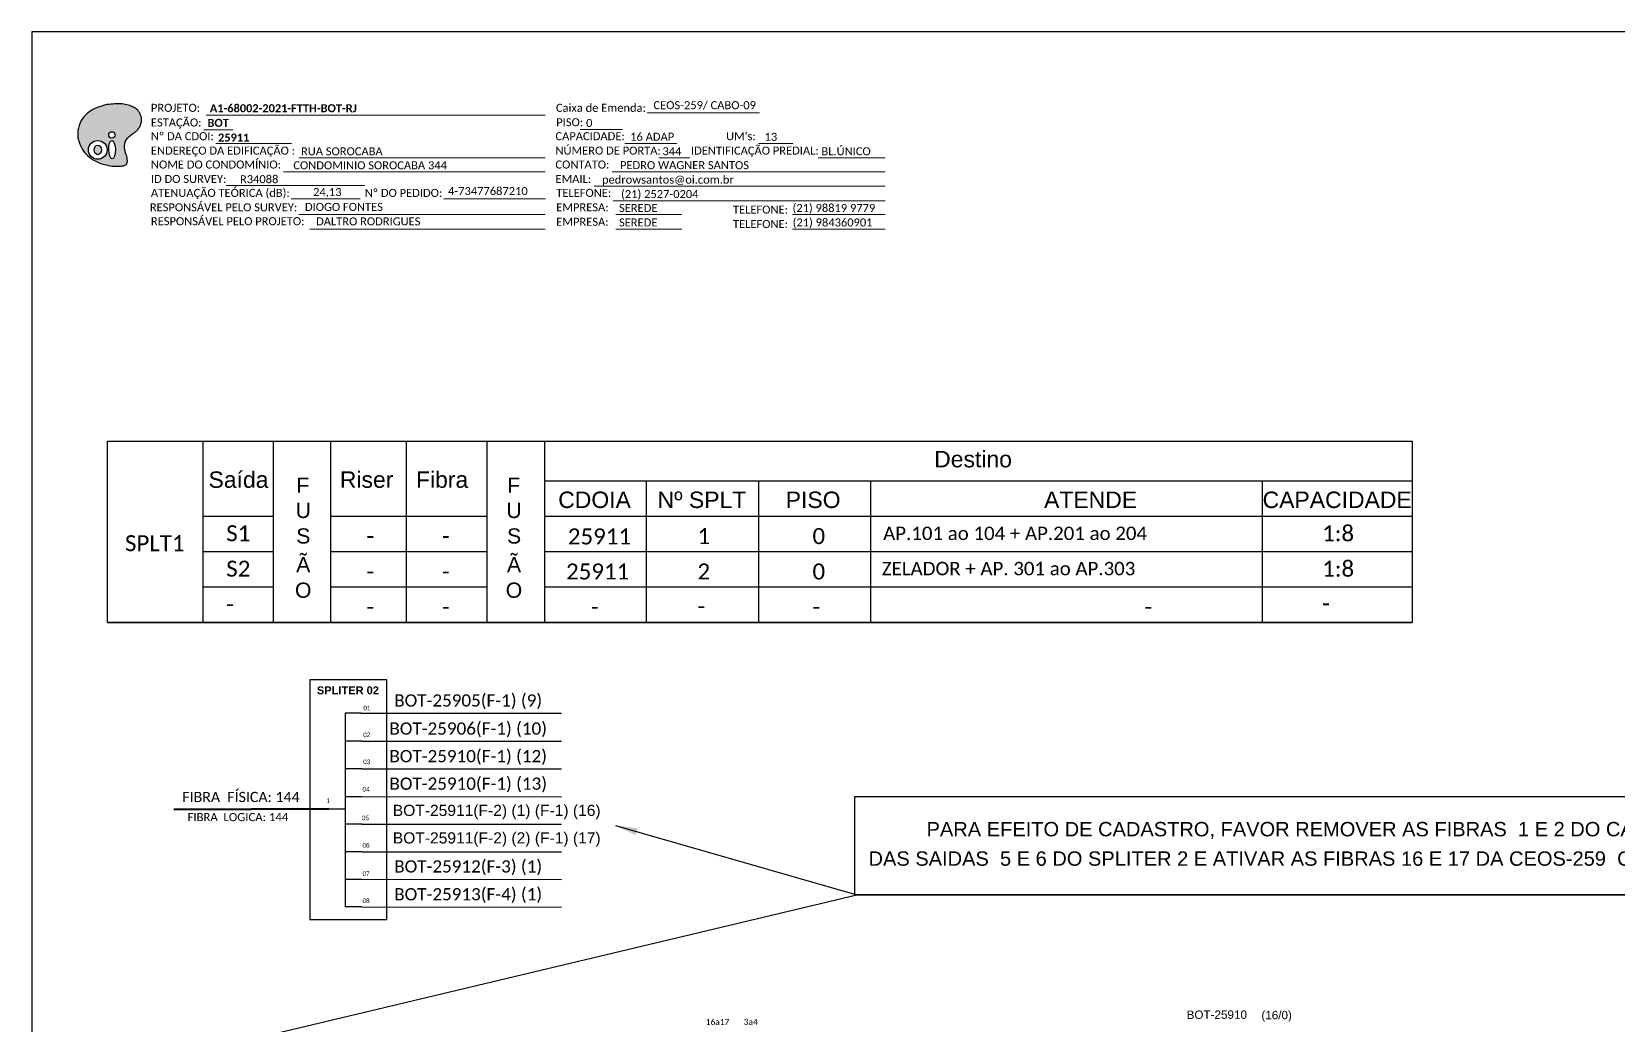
# Model space of a CAD drawing. Header units: metres. Extents: x -1286 to -445, y -500 to 94.
# Drawn here: x -1286.1 to -930.6, y -128.3 to 94.2 of the extents above; entities that cross this region are included whole.
import ezdxf
from ezdxf.enums import TextEntityAlignment as Align

# ---------------------------------------------------------------- set-up
doc = ezdxf.new("R2010")
doc.units = ezdxf.units.M
doc.layers.add("20.0-LEGENDA DOS CDO'S", color=1, linetype='Continuous', lineweight=0)
doc.styles.add('ARIAL', font='arial.ttf')
doc.styles.add('WMF-Calibri0', font='calibri.ttf')
doc.styles.add('WMF-Calibri1', font='calibrib.ttf')
doc.dimstyles.new('ISO-25', dxfattribs={"dimtxt": 2.5, "dimasz": 2.5, "dimexe": 1.25, "dimexo": 0.625, "dimtad": 1, "dimtxsty": 'Standard', "dimcen": 2.5, "dimadec": 0, "dimazin": 0, "dimtfac": 1, "dimtmove": 0, "dimatfit": 3, "dimfxl": 0, "dimarcsym": 0})

# ---------------------------------------------------------------- blocks, each defined once
blk = doc.blocks.new('OI')
h = blk.add_hatch(color=40)
edge = h.paths.add_edge_path()
edge.add_spline(control_points=[(4.35, -0.67), (3.92, -0.99), (3.26, -1.5), (2.81, -2.59), (2.9, -3.5), (3.06, -4.27), (3.31, -4.85), (3.37, -5.39), (3.4, -5.88), (3.2, -6.4), (2.54, -6.61), (1.65, -6.63), (0.55, -6.67), (-0.56, -6.42), (-1.61, -6.14), (-2.77, -5.61), (-3.92, -4.77), (-4.89, -3.7), (-5.34, -2.65), (-5.6, -1.94), (-5.85, -0.96), (-5.71, 0.47), (-5.1, 2.02), (-4.14, 3.02), (-3.3, 3.61), (-2.37, 4.16), (-1.36, 4.44), (-0.56, 4.7), (0.79, 4.85), (2.24, 4.97), (3.79, 4.57), (4.67, 4.21), (5.44, 3.65), (5.76, 2.99), (6.03, 2.21), (6.01, 1.46), (5.72, 0.64), (5.31, 0.08), (4.88, -0.38), (4.51, -0.55), (4.35, -0.67)], knot_values=[0, 0, 0, 0, 1.60434, 2.417191, 3.427595, 4.282808, 4.776746, 5.304182, 5.888771, 6.258406, 6.858137, 7.79129, 8.986195, 10.124242, 11.187857, 12.242908, 13.953784, 15.414161, 16.515391, 17.349188, 17.675853, 19.552021, 21.515531, 22.568638, 23.63245, 24.621084, 25.782718, 26.745347, 27.142653, 29.870543, 31.004649, 31.921532, 32.709589, 33.801391, 34.042471, 35.192333, 35.971461, 36.628871, 37.254359, 37.836911, 37.836911, 37.836911, 37.836911], degree=3, periodic=0)
h.paths.add_polyline_path([(1.13, -0.87, -1), (-0.04, -0.87, -1)], flags=16)
edge = h.paths.add_edge_path(flags=16)
edge.add_ellipse((0.56, -3.59), major_axis=(-0.02, 1.71), ratio=0.361305, start_angle=0, end_angle=360)
h.paths.add_polyline_path([(-0.36, -3.62, -1), (-3.8, -3.62, -1)], flags=16)
edge = h.paths.add_edge_path(flags=0)
edge.add_ellipse((-2.08, -3.62), major_axis=(0, 0.885), ratio=0.758294, start_angle=0, end_angle=360)
at = {"color": 40}
for centre, radius in [((-2.08, -3.62), 1.72), ((0.54, -0.87), 0.587)]:
    blk.add_circle(centre, radius, dxfattribs=at)
blk.add_ellipse((-2.08, -3.62), major_axis=(0, 0.885), ratio=0.758294, start_param=-3.141592653589792, end_param=3.141592653589792, dxfattribs=at)
blk.add_ellipse((0.56, -3.59), major_axis=(-0.02, 1.71), ratio=0.361305, dxfattribs=at)
at = {"color": 40, "start_tangent": (-0.800898, -0.598801), "end_tangent": (-0.800898, -0.598801)}
blk.add_spline([(4.35, -0.67), (3.2, -1.78), (2.9, -2.54), (2.92, -3.55), (3.12, -4.38), (3.28, -4.85), (3.37, -5.37), (3.35, -5.95), (3.2, -6.29), (2.66, -6.55), (1.73, -6.63), (0.54, -6.62), (-0.58, -6.41), (-1.6, -6.11), (-2.56, -5.67), (-3.95, -4.67), (-4.89, -3.56), (-5.37, -2.56), (-5.64, -1.78), (-5.72, -1.46), (-5.63, 0.42), (-4.84, 2.22), (-4.13, 2.99), (-3.27, 3.62), (-2.4, 4.09), (-1.3, 4.47), (-0.37, 4.72), (0.02, 4.77), (2.75, 4.8), (3.85, 4.53), (4.69, 4.16), (5.31, 3.68), (5.85, 2.73), (5.93, 2.5), (5.94, 1.35), (5.67, 0.62), (5.29, 0.08), (4.84, -0.36), (4.35, -0.67)], degree=3, dxfattribs=at)

msp = doc.modelspace()

# ---------------------------------------------------------------- linework, layer by layer
for p, q in [((-1269.09, 2.48), (-976.76, 2.48)), ((-1269.09, -38.09), (-1269.09, 2.48)), ((-1247.76, 2.48), (-1247.76, -38.09)), ((-1232, 2.48), (-1232, -38.09)), ((-1219.05, -38.09), (-1219.05, 2.48)), ((-1202.14, 2.48), (-1202.14, -38.09)), ((-1184.12, 2.48), (-1184.12, -38.09)), ((-1171.16, 2.48), (-1171.16, -38.09)), ((-976.76, 2.48), (-976.76, -38.09)), ((-1171.16, -6.35), (-976.76, -6.35)), ((-1148.35, -6.35), (-1148.35, -38.09)), ((-1123.2, -6.35), (-1123.2, -38.09)), ((-1098.11, -6.35), (-1098.11, -38.09)), ((-1010.34, -6.35), (-1010.34, -38.09)), ((-1247.76, -14.28), (-1232, -14.28)), ((-1219.05, -14.28), (-1184.12, -14.28)), ((-1171.16, -14.28), (-976.76, -14.28)), ((-1247.76, -22.22), (-1232, -22.22)), ((-1219.05, -22.22), (-1184.12, -22.22)), ((-1171.16, -22.22), (-976.76, -22.22)), ((-1247.76, -30.16), (-1232, -30.16)), ((-1219.05, -30.16), (-1184.12, -30.16)), ((-1171.16, -30.16), (-976.76, -30.16)), ((-1247.76, -38.09), (-1232, -38.09)), ((-1219.05, -38.09), (-1184.12, -38.09)), ((-1171.16, -38.09), (-976.76, -38.09))]:
    msp.add_line(p, q)
at = {"color": 7, "linetype": 'Continuous'}
for p, q in [((-1215.81, -58.42), (-1215.81, -101.85)), ((-1212.3, -58.42), (-1215.81, -58.42)), ((-1212.12, -64.71), (-1215.63, -64.71)), ((-1212.12, -70.9), (-1215.63, -70.9)), ((-1212.12, -77.12), (-1215.63, -77.12)), ((-1219.46, -79.85), (-1215.83, -79.85)), ((-1212.12, -83.28), (-1215.63, -83.28)), ((-1212.12, -89.45), (-1215.63, -89.45)), ((-1212.12, -95.64), (-1215.63, -95.64)), ((-1212.12, -101.82), (-1215.63, -101.82))]:
    msp.add_line(p, q, dxfattribs=at)
at = {"color": 10, "linetype": 'Continuous'}
for p, q in [((-1212.3, -58.42), (-1167.35, -58.44)), ((-1212.12, -64.71), (-1167.35, -64.72)), ((-1212.12, -70.89), (-1167.35, -70.9)), ((-1212.12, -77.11), (-1167.35, -77.12)), ((-1212.12, -83.27), (-1167.35, -83.29)), ((-1212.12, -89.44), (-1167.35, -89.45)), ((-1212.12, -95.63), (-1167.35, -95.64)), ((-1212.12, -101.82), (-1167.35, -101.83))]:
    msp.add_line(p, q, dxfattribs=at)
at = {"color": 1, "linetype": 'Continuous', "lineweight": 60}
msp.add_line((-1219.46, -79.85), (-1254.25, -79.96), dxfattribs=at)
msp.add_lwpolyline([(-1286.07, -499.81), (-445.07, -499.81), (-445.07, 94.19), (-1286.07, 94.19)], close=True)
at = {"color": 7, "lineweight": 0}
for points in [[(-1246.96, 75.52), (-1170.98, 75.52)], [(-1148.15, 76.01), (-1123.01, 76.01)], [(-1247.47, 72.24), (-1240.92, 72.24)], [(-1163.19, 72.28), (-1153.71, 72.28)], [(-1244.81, 69.17), (-1227.84, 69.17)], [(-1153.14, 69.17), (-1141.52, 69.17)], [(-1123.2, 69.17), (-1115.53, 69.17)], [(-1226.24, 65.93), (-1170.98, 65.93)], [(-1145.56, 65.93), (-1138.61, 65.93)], [(-1109.86, 65.93), (-1094.82, 65.93)], [(-1229.65, 62.82), (-1170.98, 62.82)], [(-1156.02, 62.82), (-1094.8, 62.82)], [(-1242.49, 59.75), (-1211.44, 59.75)], [(-1160.06, 59.58), (-1094.8, 59.58)], [(-1227.96, 56.79), (-1212.45, 56.79)], [(-1193.73, 56.79), (-1170.96, 56.79)], [(-1155.78, 56.34), (-1094.8, 56.34)], [(-1226.24, 53.23), (-1170.98, 53.23)], [(-1223.75, 49.99), (-1170.98, 49.99)], [(-1155.17, 53.23), (-1140.37, 53.23)], [(-1155.17, 49.99), (-1140.37, 49.99)], [(-1115.57, 53.23), (-1094.8, 53.23)], [(-1115.57, 49.99), (-1094.8, 49.99)]]:
    msp.add_lwpolyline(points, dxfattribs=at)
msp.add_lwpolyline([(-976.76, -38.09), (-1269.09, -38.09), (-976.76, -38.09)])
at = {"color": 7}
msp.add_lwpolyline([(-1223.78, -104.63), (-1206.5, -104.63), (-1206.5, -50.98), (-1223.78, -50.98)], close=True, dxfattribs=at)
at = {"color": 1}
msp.add_lwpolyline([(-1101.63, -77.06), (-802.61, -77.06), (-802.61, -99.09), (-1101.63, -99.09)], close=True, dxfattribs=at)

# ---------------------------------------------------------------- block references
at = {"color": 7, "xscale": 1.213923925163967, "yscale": 1.213923925163967, "zscale": 1.213923925163967, "rotation": 0.1532896023949059}
msp.add_blockref('OI', (-1268.76, 72.14), dxfattribs=at)

# ---------------------------------------------------------------- texts
at = {"color": 7}
for s, height, style, p in [('CEOS-259/ CABO-09', 1.7927, 'WMF-Calibri0', (-1146.75, 76.85)), ('BOT', 1.793, 'WMF-Calibri1', (-1246.68, 72.89)), ('A1-68002-2021-FTTH-BOT-RJ', 1.7927, 'WMF-Calibri1', (-1246.16, 76.17)), ('0', 1.79, 'WMF-Calibri0', (-1161.84, 72.88)), ('16 ADAP', 1.793, 'WMF-Calibri0', (-1151.96, 69.79)), ('13', 1.793, 'WMF-Calibri0', (-1121.85, 69.77)), ('RUA SOROCABA ', 1.7927, 'WMF-Calibri0', (-1225.73, 66.52)), ('344', 1.793, 'WMF-Calibri0', (-1144.74, 66.53)), ('BL.ÚNICO', 1.793, 'WMF-Calibri0', (-1109.1, 66.53)), ('CONDOMINIO SOROCABA 344', 1.7927, 'WMF-Calibri0', (-1227.45, 63.39)), ('PEDRO WAGNER SANTOS', 1.7927, 'WMF-Calibri0', (-1154.25, 63.42)), ('R34088', 1.793, 'WMF-Calibri0', (-1239.4, 60.28)), ('pedrowsantos@oi.com.br', 1.7927, 'WMF-Calibri0', (-1158.28, 60.18)), ('24,13', 1.793, 'WMF-Calibri0', (-1223.01, 57.39)), ('4-73477687210', 1.7927, 'WMF-Calibri0', (-1192.78, 57.62)), ('(21) 2527-0204  ', 1.7927, 'WMF-Calibri0', (-1154, 56.94)), ('DIOGO FONTES', 1.7927, 'WMF-Calibri0', (-1224.84, 54.07)), ('SEREDE', 1.793, 'WMF-Calibri0', (-1154.47, 53.83)), ('(21) 98819 9779', 1.7927, 'WMF-Calibri0', (-1115.58, 53.83)), ('DALTRO RODRIGUES', 1.7927, 'WMF-Calibri0', (-1222.35, 50.83)), ('SEREDE', 1.793, 'WMF-Calibri0', (-1154.47, 50.59)), ('(21) 984360901', 1.7927, 'WMF-Calibri0', (-1115.56, 50.59)), ('25911', 3.585, 'WMF-Calibri0', (-1165.93, -20.63)), ('1', 3.59, 'WMF-Calibri0', (-1136.89, -20.55)), ('0', 3.59, 'WMF-Calibri0', (-1111.11, -20.55)), ('AP.101 ao 104 + AP.201 ao 204 ', 3, 'WMF-Calibri0', (-1095.27, -19.64)), ('-', 3.59, 'WMF-Calibri0', (-1211.05, -20.55)), ('-', 3.59, 'WMF-Calibri0', (-1194.15, -20.55)), ('25911', 3.585, 'WMF-Calibri0', (-1166.33, -28.48)), ('2', 3.59, 'WMF-Calibri0', (-1136.89, -28.48)), ('0', 3.59, 'WMF-Calibri0', (-1111.11, -28.48)), ('ZELADOR + AP. 301 ao AP.303', 3, 'WMF-Calibri0', (-1095.57, -27.53)), ('-', 3.59, 'WMF-Calibri0', (-1211.05, -28.48)), ('-', 3.59, 'WMF-Calibri0', (-1194.15, -28.48)), ('-', 3.59, 'WMF-Calibri0', (-1211.05, -36.42)), ('-', 3.59, 'WMF-Calibri0', (-1194.15, -36.42)), ('-', 3.59, 'WMF-Calibri0', (-1160.74, -36.42)), ('-', 3.59, 'WMF-Calibri0', (-1136.89, -36.26)), ('-', 3.59, 'WMF-Calibri0', (-1111.11, -36.42)), ('-', 3.59, 'WMF-Calibri0', (-1036.72, -36.42))]:
    msp.add_text(s, height=height, dxfattribs=dict(at, style=style)).set_placement(p)
at = {"color": 7, "lineweight": 0, "style": 'WMF-Calibri0'}
for s, height, p in [('PROJETO:', 1.793, (-1259.36, 76.26)), ('ESTAÇÃO:', 1.793, (-1259.36, 72.98)), ('Caixa de Emenda:', 1.7927, (-1168.6, 76.26)), ('PISO:', 1.793, (-1168.53, 73.03)), ('Nº DA CDOI:', 1.7927, (-1259.36, 69.91)), ('CAPACIDADE:', 1.7927, (-1168.71, 69.91)), ("UM's:", 1.793, (-1130.47, 69.91)), ('ENDEREÇO DA EDIFICAÇÃO :', 1.7927, (-1259.36, 66.68)), ('NÚMERO DE PORTA:', 1.7927, (-1168.71, 66.68)), ('IDENTIFICAÇÃO PREDIAL:', 1.7927, (-1138.34, 66.68)), ('NOME DO CONDOMÍNIO:', 1.7927, (-1259.36, 63.56)), ('CONTATO:', 1.793, (-1168.71, 63.56)), ('ID DO SURVEY:', 1.7927, (-1259.36, 60.33)), ('EMAIL:', 1.793, (-1168.71, 60.33)), ('ATENUAÇÃO TEÓRICA (dB):', 1.7927, (-1259.36, 57.21)), ('Nº DO PEDIDO:', 1.7927, (-1211.44, 57.21)), ('TELEFONE:', 1.793, (-1168.53, 57.21)), ('RESPONSÁVEL PELO SURVEY:', 1.7927, (-1259.6, 53.98)), ('EMPRESA:', 1.793, (-1168.53, 53.98)), ('TELEFONE:', 1.793, (-1128.93, 53.47)), ('RESPONSÁVEL PELO PROJETO:', 1.7927, (-1259.36, 50.87)), ('EMPRESA:', 1.793, (-1168.53, 50.74)), ('TELEFONE:', 1.793, (-1128.93, 50.24))]:
    msp.add_text(s, height=height, dxfattribs=at).set_placement(p)
at = {"color": 7, "style": 'WMF-Calibri1'}
msp.add_text('25911', height=1.793, dxfattribs=at).set_placement((-1240.81, 69.6), align=Align.CENTER)
at = {"style": 'ARIAL'}
for s, p in [('Destino', (-1075.13, -1.52)), ('Saída', (-1239.73, -6.11)), ('Riser', (-1211.02, -6.11)), ('Fibra', (-1194.11, -6.11)), ('CDOIA', (-1159.95, -10.63)), ('Nº SPLT', (-1135.88, -10.63)), ('PISO', (-1110.97, -10.63)), ('ATENDE', (-1048.79, -10.63)), ('CAPACIDADE', (-993.54, -10.63))]:
    msp.add_text(s, height=3.68, dxfattribs=at).set_placement(p, align=Align.MIDDLE_CENTER)
at = {"linetype": 'Continuous', "style": 'ARIAL'}
for s, p in [('F', (-1226.76, -9.04)), ('F', (-1179.53, -9.04)), ('U', (-1226.94, -14.71)), ('U', (-1179.71, -14.71)), ('S', (-1226.79, -20.43)), ('S', (-1179.56, -20.43)), ('Ã', (-1226.81, -26.84)), ('Ã', (-1179.58, -26.84)), ('O', (-1227.08, -32.57)), ('O', (-1179.85, -32.57))]:
    msp.add_text(s, height=3.4, dxfattribs=at).set_placement(p)
at = {"color": 1, "lineweight": 0, "style": 'ARIAL'}
for s, p in [('PARA EFEITO DE CADASTRO, FAVOR REMOVER AS FIBRAS  1 E 2 DO CABO PROJETADO RJ.BOT.CEOS-259.F-2.CDOI-25911', (-1085.55, -86)), (' DAS SAIDAS  5 E 6 DO SPLITER 2 E ATIVAR AS FIBRAS 16 E 17 DA CEOS-259  CABO DE 24 FO E UTILIZAR MESMA SAÍDA DE SPLITTER', (-1099.8, -92.59))]:
    msp.add_text(s, height=3.21546, dxfattribs=at).set_placement(p)
at = {"attachment_point": 5}
for s, insert, char_height, width in [('{\\fArial|b1|i0|c0|p34;\\C10;SPLITER 02}', (-1215.22, -53.31), 1.7753, 17.28), ('\\C7;\\fArial|b0|i0|;\\H1.0273588255048;01 ', (-1210.95, -57.28), 1.7753, 3.5602), ('\\pt9;{\\fCalibri|b0|i0|c0|p34;\\C7;BOT-25905(F-1) (9)}', (-1188.26, -55.87), 2.7432, 40.9104), ('\\pt9;{\\fCalibri|b0|i0|c0|p34;\\C7;BOT-25906(F-1) (10)}', (-1188.26, -62.16), 2.7432, 40.9104), ('\\C7;\\fArial|b0|i0|;\\H1.0273588255048;02 ', (-1211, -63.28), 1.7753, 3.7582), ('\\pt9;{\\fCalibri|b0|i0|c0|p34;\\C7;BOT-25910(F-1) (12)}', (-1188.26, -68.34), 2.7432, 40.9104), ('\\C7;\\fArial|b0|i0|;\\H1.0273588255048;03 ', (-1211, -69.33), 1.7753, 3.456), ('\\pt9;{\\fCalibri|b0|i0|c0|p34;\\C7;BOT-25910(F-1) (13)}', (-1188.25, -74.5), 2.7432, 40.9104), ('{\\fCalibri|b0|i0|c0|p34;\\C7;FIBRA  FÍSICA: 144}', (-1239.18, -77.2), 2.2859, 34.56), ('\\C7;\\fArial|b0|i0|;\\H1.0273588255048;1', (-1219.63, -78.03), 1.7753, 1.7584), ('\\C7;\\fArial|b0|i0|;\\H1.0273588255048;04 ', (-1211.15, -75.47), 1.7753, 3.7582), ('{\\fCalibri|b0|i0|c0|p34;\\C7;FIBRA  LOGICA: 144}', (-1239.87, -81.7), 1.8289, 34.56), ('\\C7;\\fArial|b0|i0|;\\H1.0273588255048;05 ', (-1211.28, -81.89), 1.7753, 4.6222), ('\\C7;\\fArial|b0|i0|;\\H1.0273588255048;06 ', (-1211.15, -88.03), 1.7753, 3.7582), ('\\pt9;{\\fCalibri|b0|i0|c0|p34;\\C7;BOT-25912(F-3) (1)}', (-1188.26, -93.04), 2.7432, 40.9104), ('\\C7;\\fArial|b0|i0|;\\H1.0273588255048;07 ', (-1211.15, -94.39), 1.7753, 3.7582), ('\\pt9;{\\fCalibri|b0|i0|c0|p34;\\C7;BOT-25913(F-4) (1)}', (-1188.26, -99.27), 2.7432, 40.9104), ('\\C7;\\fArial|b0|i0|;\\H1.0273588255048;08 ', (-1211.15, -100.44), 1.7753, 3.7582), ('{\\fCalibri|b0|i0|c0|p34;\\C1;16a17}', (-1132.39, -127.57), 1.3613, 23.0131), ('{\\fCalibri|b0|i0|c0|p34;\\C1;3a4}', (-1124.95, -127.57), 1.3613, 23.0131)]:
    msp.add_mtext(s, dxfattribs=dict(at, insert=insert, char_height=char_height, width=width))
at = {"color": 3, "char_height": 2.5, "attachment_point": 1, "style": 'ARIAL'}
for s, insert in [('{\\C1;BOT-25911}(F-2) (1) {\\C1;(F-1) (16)}', (-1205.16, -78.94)), ('{\\C1;BOT-25911}(F-2) (2) {\\C1;(F-1) (17)}', (-1205.16, -85.1))]:
    msp.add_mtext_dynamic_manual_height_columns(s, width=59.5409, gutter_width=12.5, heights=[0], dxfattribs=dict(at, insert=insert))
at = {"color": 7, "lineweight": 0, "style": 'WMF-Calibri0', "flags": 8}
for tag, p, s, height in [('S1', (-1242.48, -19.92), 'S1', 3.585), ('1:8', (-996.91, -19.92), '1:8', 3.585), ('SPLT1', (-1265.17, -22.14), 'XX', 3.585), ('S2', (-1242.48, -27.85), '-', 3.59), ('1:8', (-996.91, -27.85), '-', 3.59), ('-', (-1242.48, -35.79), '-', 3.59), ('-', (-996.91, -35.63), '-', 3.59)]:
    msp.add_attdef(tag, p, s, height=height, dxfattribs=at)
at = {"layer": "20.0-LEGENDA DOS CDO'S", "color": 5, "style": 'ARIAL'}
msp.add_text('BOT-25910', height=1.874, rotation=0.118, dxfattribs=at).set_placement((-1027.28, -126.89))
msp.add_text('       (16/0)', height=1.8741, rotation=0.118, dxfattribs=at).set_placement((-1009.65, -126.98), align=Align.CENTER)

# ---------------------------------------------------------------- leaders
at = {"color": 1}
for points, override in [([(-1155.29, -83.59), (-1101.21, -99.09)], {"dimasz": 5, "dimtad": 0}), ([(-1242.18, -132.7), (-1101.21, -99.09), (-865.43, -99.09)], {"dimasz": 5, "dimgap": 0.625, "dimtad": 0})]:
    msp.add_leader(points, dimstyle='ISO-25', override=override, dxfattribs=at)

doc.saveas('drawing.dxf')
